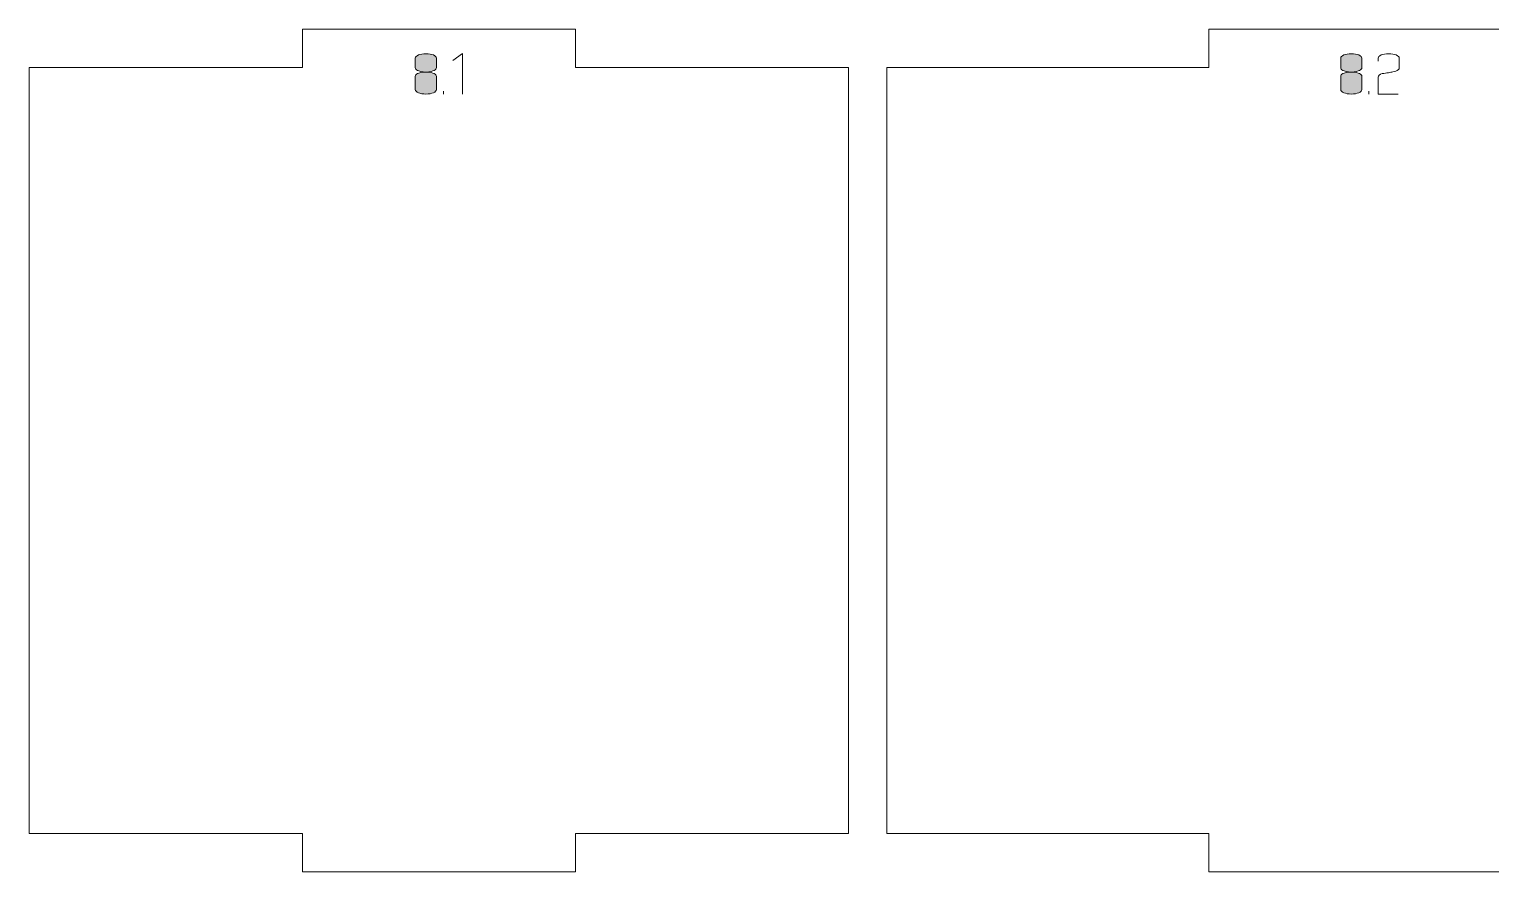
# Model space of a CAD drawing. Header units: centimetres. Extents: x -158 to 228, y -202 to 254.
# Drawn here: x 59.74 to 71.18, y -106.24 to -99.64 of the extents above; entities that cross this region are included whole.
import ezdxf

# ---------------------------------------------------------------- set-up
doc = ezdxf.new("R2010")
doc.units = ezdxf.units.CM
doc.header["$MEASUREMENT"] = 0
doc.layers.add('Capa 1', color=7, linetype='Continuous')

msp = doc.modelspace()

# ---------------------------------------------------------------- hatches: boundary and pattern name
at = {"layer": 'Capa 1', "true_color": 0x3e4095}
h = msp.add_hatch(color=175, dxfattribs=at)
edge = h.paths.add_edge_path()
edge.add_spline(control_points=[(62.7637, -99.94495), (62.7637, -99.9529), (62.76936, -99.96008), (62.78067, -99.9665), (62.79198, -99.97292), (62.81384, -99.9772), (62.84625, -99.97934), (62.87866, -99.9772), (62.90052, -99.97292), (62.91183, -99.9665), (62.92314, -99.96008), (62.9288, -99.9529), (62.9288, -99.94495), (62.9288, -99.94495), (62.9288, -99.87065), (62.9288, -99.87065), (62.9288, -99.86087), (62.92093, -99.85254), (62.90518, -99.84566), (62.88944, -99.83878), (62.86979, -99.83534), (62.84625, -99.83534), (62.82271, -99.83534), (62.80306, -99.83878), (62.78732, -99.84566), (62.77157, -99.85254), (62.7637, -99.86087), (62.7637, -99.87065), (62.7637, -99.87065), (62.7637, -99.94495), (62.7637, -99.94495)], knot_values=[0, 0, 0, 0, 0.1, 0.1, 0.1, 0.2, 0.2, 0.2, 0.3, 0.3, 0.3, 0.4, 0.4, 0.4, 0.5, 0.5, 0.5, 0.6, 0.6, 0.6, 0.7, 0.7, 0.7, 0.8, 0.8, 0.8, 0.9, 0.9, 0.9, 1, 1, 1, 1], degree=3, periodic=1)
h = msp.add_hatch(color=175, dxfattribs=at)
edge = h.paths.add_edge_path()
edge.add_spline(control_points=[(62.84625, -100.15178), (62.82271, -100.15178), (62.80306, -100.14834), (62.78732, -100.14146), (62.77157, -100.13458), (62.7637, -100.12625), (62.7637, -100.11647), (62.7637, -100.11647), (62.7637, -100.01328), (62.7637, -100.01328), (62.7637, -100.00502), (62.76936, -99.99784), (62.78067, -99.99173), (62.79198, -99.98561), (62.81384, -99.98148), (62.84625, -99.97934), (62.81384, -99.9772), (62.79198, -99.97292), (62.78067, -99.9665), (62.76936, -99.96008), (62.7637, -99.9529), (62.7637, -99.94495), (62.7637, -99.94495), (62.7637, -99.87065), (62.7637, -99.87065), (62.7637, -99.86087), (62.77157, -99.85254), (62.78732, -99.84566), (62.80306, -99.83878), (62.82271, -99.83534), (62.84625, -99.83534), (62.86979, -99.83534), (62.88944, -99.83878), (62.90518, -99.84566), (62.92093, -99.85254), (62.9288, -99.86087), (62.9288, -99.87065), (62.9288, -99.87065), (62.9288, -99.94495), (62.9288, -99.94495), (62.9288, -99.9529), (62.92314, -99.96008), (62.91183, -99.9665), (62.90052, -99.97292), (62.87866, -99.9772), (62.84625, -99.97934), (62.87866, -99.98148), (62.90052, -99.98561), (62.91183, -99.99173), (62.92314, -99.99784), (62.9288, -100.00502), (62.9288, -100.01328), (62.9288, -100.01328), (62.9288, -100.11647), (62.9288, -100.11647), (62.9288, -100.12625), (62.92093, -100.13458), (62.90518, -100.14146), (62.88944, -100.14834), (62.86979, -100.15178), (62.84625, -100.15178)], knot_values=[0, 0, 0, 0, 0.05, 0.05, 0.05, 0.1, 0.1, 0.1, 0.15, 0.15, 0.15, 0.2, 0.2, 0.2, 0.25, 0.25, 0.25, 0.3, 0.3, 0.3, 0.35, 0.35, 0.35, 0.4, 0.4, 0.4, 0.45, 0.45, 0.45, 0.5, 0.5, 0.5, 0.55, 0.55, 0.55, 0.6, 0.6, 0.6, 0.65, 0.65, 0.65, 0.7, 0.7, 0.7, 0.75, 0.75, 0.75, 0.8, 0.8, 0.8, 0.85, 0.85, 0.85, 0.9, 0.9, 0.9, 0.95, 0.95, 0.95, 1, 1, 1, 1], degree=3, periodic=1)
h = msp.add_hatch(color=175, dxfattribs=at)
edge = h.paths.add_edge_path()
edge.add_spline(control_points=[(63.13334, -99.83488), (63.13334, -99.83488), (63.05721, -99.88762), (63.05721, -99.88762), (63.05721, -99.88762), (63.13334, -99.83488), (63.13334, -99.83488), (63.13334, -99.83488), (63.13334, -100.15178), (63.13334, -100.15178), (63.13334, -100.15178), (63.13334, -99.83488), (63.13334, -99.83488)], knot_values=[0, 0, 0, 0, 0.25, 0.25, 0.25, 0.5, 0.5, 0.5, 0.75, 0.75, 0.75, 1, 1, 1, 1], degree=3, periodic=1)
h = msp.add_hatch(color=175, dxfattribs=at)
edge = h.paths.add_edge_path()
edge.add_spline(control_points=[(70.00924, -99.94495), (70.00924, -99.9529), (70.0149, -99.96008), (70.02621, -99.9665), (70.03752, -99.97292), (70.05938, -99.9772), (70.09179, -99.97934), (70.1242, -99.9772), (70.14606, -99.97292), (70.15737, -99.9665), (70.16868, -99.96008), (70.17434, -99.9529), (70.17434, -99.94495), (70.17434, -99.94495), (70.17434, -99.87065), (70.17434, -99.87065), (70.17434, -99.86087), (70.16647, -99.85254), (70.15072, -99.84566), (70.13498, -99.83878), (70.11533, -99.83534), (70.09179, -99.83534), (70.06825, -99.83534), (70.0486, -99.83878), (70.03286, -99.84566), (70.01711, -99.85254), (70.00924, -99.86087), (70.00924, -99.87065), (70.00924, -99.87065), (70.00924, -99.94495), (70.00924, -99.94495)], knot_values=[0, 0, 0, 0, 0.1, 0.1, 0.1, 0.2, 0.2, 0.2, 0.3, 0.3, 0.3, 0.4, 0.4, 0.4, 0.5, 0.5, 0.5, 0.6, 0.6, 0.6, 0.7, 0.7, 0.7, 0.8, 0.8, 0.8, 0.9, 0.9, 0.9, 1, 1, 1, 1], degree=3, periodic=1)
h = msp.add_hatch(color=175, dxfattribs=at)
edge = h.paths.add_edge_path()
edge.add_spline(control_points=[(70.09179, -100.15178), (70.06825, -100.15178), (70.0486, -100.14834), (70.03286, -100.14146), (70.01711, -100.13458), (70.00924, -100.12625), (70.00924, -100.11647), (70.00924, -100.11647), (70.00924, -100.01328), (70.00924, -100.01328), (70.00924, -100.00502), (70.0149, -99.99784), (70.02621, -99.99173), (70.03752, -99.98561), (70.05938, -99.98148), (70.09179, -99.97934), (70.05938, -99.9772), (70.03752, -99.97292), (70.02621, -99.9665), (70.0149, -99.96008), (70.00924, -99.9529), (70.00924, -99.94495), (70.00924, -99.94495), (70.00924, -99.87065), (70.00924, -99.87065), (70.00924, -99.86087), (70.01711, -99.85254), (70.03286, -99.84566), (70.0486, -99.83878), (70.06825, -99.83534), (70.09179, -99.83534), (70.11533, -99.83534), (70.13498, -99.83878), (70.15072, -99.84566), (70.16647, -99.85254), (70.17434, -99.86087), (70.17434, -99.87065), (70.17434, -99.87065), (70.17434, -99.94495), (70.17434, -99.94495), (70.17434, -99.9529), (70.16868, -99.96008), (70.15737, -99.9665), (70.14606, -99.97292), (70.1242, -99.9772), (70.09179, -99.97934), (70.1242, -99.98148), (70.14606, -99.98561), (70.15737, -99.99173), (70.16868, -99.99784), (70.17434, -100.00502), (70.17434, -100.01328), (70.17434, -100.01328), (70.17434, -100.11647), (70.17434, -100.11647), (70.17434, -100.12625), (70.16647, -100.13458), (70.15072, -100.14146), (70.13498, -100.14834), (70.11533, -100.15178), (70.09179, -100.15178)], knot_values=[0, 0, 0, 0, 0.05, 0.05, 0.05, 0.1, 0.1, 0.1, 0.15, 0.15, 0.15, 0.2, 0.2, 0.2, 0.25, 0.25, 0.25, 0.3, 0.3, 0.3, 0.35, 0.35, 0.35, 0.4, 0.4, 0.4, 0.45, 0.45, 0.45, 0.5, 0.5, 0.5, 0.55, 0.55, 0.55, 0.6, 0.6, 0.6, 0.65, 0.65, 0.65, 0.7, 0.7, 0.7, 0.75, 0.75, 0.75, 0.8, 0.8, 0.8, 0.85, 0.85, 0.85, 0.9, 0.9, 0.9, 0.95, 0.95, 0.95, 1, 1, 1, 1], degree=3, periodic=1)
h = msp.add_hatch(color=175, dxfattribs=at)
edge = h.paths.add_edge_path()
edge.add_spline(control_points=[(70.30229, -100.15178), (70.30229, -100.15178), (70.30229, -100.01924), (70.30229, -100.01924), (70.30321, -100.00732), (70.31406, -99.99815), (70.33485, -99.99173), (70.34341, -99.99111), (70.35159, -99.99012), (70.35939, -99.98874), (70.36718, -99.98737), (70.37506, -99.98592), (70.38301, -99.98439), (70.39768, -99.98194), (70.40892, -99.97995), (70.41671, -99.97843), (70.42451, -99.9769), (70.43208, -99.97491), (70.43942, -99.97246), (70.45837, -99.96543), (70.46785, -99.95641), (70.46785, -99.94541), (70.46785, -99.94541), (70.46785, -99.87065), (70.46785, -99.87065), (70.46785, -99.86087), (70.45998, -99.85254), (70.44423, -99.84566), (70.42849, -99.83878), (70.40884, -99.83534), (70.3853, -99.83534), (70.36176, -99.83534), (70.34211, -99.83878), (70.32637, -99.84566), (70.31062, -99.85254), (70.30275, -99.86087), (70.30275, -99.87065), (70.30275, -99.87065), (70.30275, -99.89312), (70.30275, -99.89312), (70.30275, -99.89312), (70.30275, -99.87065), (70.30275, -99.87065), (70.30275, -99.86087), (70.31062, -99.85254), (70.32637, -99.84566), (70.34211, -99.83878), (70.36176, -99.83534), (70.3853, -99.83534), (70.40884, -99.83534), (70.42849, -99.83878), (70.44423, -99.84566), (70.45998, -99.85254), (70.46785, -99.86087), (70.46785, -99.87065), (70.46785, -99.87065), (70.46785, -99.94541), (70.46785, -99.94541), (70.46785, -99.95641), (70.45837, -99.96543), (70.43942, -99.97246), (70.43208, -99.97491), (70.42451, -99.9769), (70.41671, -99.97843), (70.40892, -99.97995), (70.39768, -99.98194), (70.38301, -99.98439), (70.37506, -99.98592), (70.36718, -99.98737), (70.35939, -99.98874), (70.35159, -99.99012), (70.34341, -99.99111), (70.33485, -99.99173), (70.31406, -99.99815), (70.30321, -100.00732), (70.30229, -100.01924), (70.30229, -100.01924), (70.30229, -100.15178), (70.30229, -100.15178), (70.30229, -100.15178), (70.45914, -100.15178), (70.45914, -100.15178), (70.45914, -100.15178), (70.30229, -100.15178), (70.30229, -100.15178)], knot_values=[0, 0, 0, 0, 0.03571429, 0.03571429, 0.03571429, 0.07142857, 0.07142857, 0.07142857, 0.10714286, 0.10714286, 0.10714286, 0.14285714, 0.14285714, 0.14285714, 0.17857143, 0.17857143, 0.17857143, 0.21428571, 0.21428571, 0.21428571, 0.25, 0.25, 0.25, 0.28571429, 0.28571429, 0.28571429, 0.32142857, 0.32142857, 0.32142857, 0.35714286, 0.35714286, 0.35714286, 0.39285714, 0.39285714, 0.39285714, 0.42857143, 0.42857143, 0.42857143, 0.46428571, 0.46428571, 0.46428571, 0.5, 0.5, 0.5, 0.53571429, 0.53571429, 0.53571429, 0.57142857, 0.57142857, 0.57142857, 0.60714286, 0.60714286, 0.60714286, 0.64285714, 0.64285714, 0.64285714, 0.67857143, 0.67857143, 0.67857143, 0.71428571, 0.71428571, 0.71428571, 0.75, 0.75, 0.75, 0.78571429, 0.78571429, 0.78571429, 0.82142857, 0.82142857, 0.82142857, 0.85714286, 0.85714286, 0.85714286, 0.89285714, 0.89285714, 0.89285714, 0.92857143, 0.92857143, 0.92857143, 0.96428571, 0.96428571, 0.96428571, 1, 1, 1, 1], degree=3, periodic=1)
h = msp.add_hatch(color=175, dxfattribs=at)
edge = h.paths.add_edge_path()
edge.add_spline(control_points=[(62.7637, -100.11647), (62.7637, -100.12625), (62.77157, -100.13458), (62.78732, -100.14146), (62.80306, -100.14834), (62.82271, -100.15178), (62.84625, -100.15178), (62.86979, -100.15178), (62.88944, -100.14834), (62.90518, -100.14146), (62.92093, -100.13458), (62.9288, -100.12625), (62.9288, -100.11647), (62.9288, -100.11647), (62.9288, -100.01328), (62.9288, -100.01328), (62.9288, -100.00502), (62.92314, -99.99784), (62.91183, -99.99173), (62.90052, -99.98561), (62.87866, -99.98148), (62.84625, -99.97934), (62.81384, -99.98148), (62.79198, -99.98561), (62.78067, -99.99173), (62.76936, -99.99784), (62.7637, -100.00502), (62.7637, -100.01328), (62.7637, -100.01328), (62.7637, -100.11647), (62.7637, -100.11647)], knot_values=[0, 0, 0, 0, 0.1, 0.1, 0.1, 0.2, 0.2, 0.2, 0.3, 0.3, 0.3, 0.4, 0.4, 0.4, 0.5, 0.5, 0.5, 0.6, 0.6, 0.6, 0.7, 0.7, 0.7, 0.8, 0.8, 0.8, 0.9, 0.9, 0.9, 1, 1, 1, 1], degree=3, periodic=1)
h = msp.add_hatch(color=175, dxfattribs=at)
edge = h.paths.add_edge_path()
edge.add_spline(control_points=[(70.00924, -100.11647), (70.00924, -100.12625), (70.01711, -100.13458), (70.03286, -100.14146), (70.0486, -100.14834), (70.06825, -100.15178), (70.09179, -100.15178), (70.11533, -100.15178), (70.13498, -100.14834), (70.15072, -100.14146), (70.16647, -100.13458), (70.17434, -100.12625), (70.17434, -100.11647), (70.17434, -100.11647), (70.17434, -100.01328), (70.17434, -100.01328), (70.17434, -100.00502), (70.16868, -99.99784), (70.15737, -99.99173), (70.14606, -99.98561), (70.1242, -99.98148), (70.09179, -99.97934), (70.05938, -99.98148), (70.03752, -99.98561), (70.02621, -99.99173), (70.0149, -99.99784), (70.00924, -100.00502), (70.00924, -100.01328), (70.00924, -100.01328), (70.00924, -100.11647), (70.00924, -100.11647)], knot_values=[0, 0, 0, 0, 0.1, 0.1, 0.1, 0.2, 0.2, 0.2, 0.3, 0.3, 0.3, 0.4, 0.4, 0.4, 0.5, 0.5, 0.5, 0.6, 0.6, 0.6, 0.7, 0.7, 0.7, 0.8, 0.8, 0.8, 0.9, 0.9, 0.9, 1, 1, 1, 1], degree=3, periodic=1)
h = msp.add_hatch(color=175, dxfattribs=at)
edge = h.paths.add_edge_path()
edge.add_spline(control_points=[(62.98383, -100.15178), (62.98383, -100.15178), (62.98383, -100.12931), (62.98383, -100.12931), (62.98383, -100.12931), (62.98383, -100.15178), (62.98383, -100.15178)], knot_values=[0, 0, 0, 0, 0.5, 0.5, 0.5, 1, 1, 1, 1], degree=3, periodic=1)
h = msp.add_hatch(color=175, dxfattribs=at)
edge = h.paths.add_edge_path()
edge.add_spline(control_points=[(70.22937, -100.15178), (70.22937, -100.15178), (70.22937, -100.12931), (70.22937, -100.12931), (70.22937, -100.12931), (70.22937, -100.15178), (70.22937, -100.15178)], knot_values=[0, 0, 0, 0, 0.5, 0.5, 0.5, 1, 1, 1, 1], degree=3, periodic=1)

# ---------------------------------------------------------------- linework, layer by layer
at = {"layer": 'Capa 1', "color": 240, "lineweight": 9}
for points in [[(59.74068, -99.94378), (59.74068, -99.94378), (59.74068, -105.94378), (59.74068, -105.94378), (59.74068, -105.94378), (61.87924, -105.94378), (61.87924, -105.94378), (61.87924, -105.94378), (61.87924, -106.24378), (61.87924, -106.24378), (61.87924, -106.24378), (64.01781, -106.24378), (64.01781, -106.24378), (64.01781, -106.24378), (64.01781, -105.94378), (64.01781, -105.94378), (64.01781, -105.94378), (66.15637, -105.94378), (66.15637, -105.94378), (66.15637, -105.94378), (66.15637, -99.94378), (66.15637, -99.94378), (66.15637, -99.94378), (64.01781, -99.94378), (64.01781, -99.94378), (64.01781, -99.94378), (64.01781, -99.64378), (64.01781, -99.64378), (64.01781, -99.64378), (61.87924, -99.64378), (61.87924, -99.64378), (61.87924, -99.64378), (61.87924, -99.94378), (61.87924, -99.94378), (61.87924, -99.94378), (59.74068, -99.94378), (59.74068, -99.94378)], [(66.45637, -99.94378), (66.45637, -99.94378), (66.45637, -105.94378), (66.45637, -105.94378), (66.45637, -105.94378), (68.97782, -105.94378), (68.97782, -105.94378), (68.97782, -105.94378), (68.97782, -106.24378), (68.97782, -106.24378), (68.97782, -106.24378), (71.49927, -106.24378), (71.49927, -106.24378), (71.49927, -106.24378), (71.49927, -105.94378), (71.49927, -105.94378), (71.49927, -105.94378), (74.02072, -105.94378), (74.02072, -105.94378), (74.02072, -105.94378), (74.02072, -99.94378), (74.02072, -99.94378), (74.02072, -99.94378), (71.49927, -99.94378), (71.49927, -99.94378), (71.49927, -99.94378), (71.49927, -99.64378), (71.49927, -99.64378), (71.49927, -99.64378), (68.97782, -99.64378), (68.97782, -99.64378), (68.97782, -99.64378), (68.97782, -99.94378), (68.97782, -99.94378), (68.97782, -99.94378), (66.45637, -99.94378), (66.45637, -99.94378)]]:
    msp.add_open_spline(points, degree=3, knots=[0, 0, 0, 0, 0.08333333, 0.08333333, 0.08333333, 0.16666667, 0.16666667, 0.16666667, 0.25, 0.25, 0.25, 0.33333333, 0.33333333, 0.33333333, 0.41666667, 0.41666667, 0.41666667, 0.5, 0.5, 0.5, 0.58333333, 0.58333333, 0.58333333, 0.66666667, 0.66666667, 0.66666667, 0.75, 0.75, 0.75, 0.83333333, 0.83333333, 0.83333333, 0.91666667, 0.91666667, 0.91666667, 1, 1, 1, 1], dxfattribs=at)
at = {"layer": 'Capa 1', "color": 114, "lineweight": 9}
for points, knots in [([(62.7637, -99.94495), (62.7637, -99.9529), (62.76936, -99.96008), (62.78067, -99.9665), (62.79198, -99.97292), (62.81384, -99.9772), (62.84625, -99.97934), (62.87866, -99.9772), (62.90052, -99.97292), (62.91183, -99.9665), (62.92314, -99.96008), (62.9288, -99.9529), (62.9288, -99.94495), (62.9288, -99.94495), (62.9288, -99.87065), (62.9288, -99.87065), (62.9288, -99.86087), (62.92093, -99.85254), (62.90518, -99.84566), (62.88944, -99.83878), (62.86979, -99.83534), (62.84625, -99.83534), (62.82271, -99.83534), (62.80306, -99.83878), (62.78732, -99.84566), (62.77157, -99.85254), (62.7637, -99.86087), (62.7637, -99.87065), (62.7637, -99.87065), (62.7637, -99.94495), (62.7637, -99.94495)], [0, 0, 0, 0, 0.1, 0.1, 0.1, 0.2, 0.2, 0.2, 0.3, 0.3, 0.3, 0.4, 0.4, 0.4, 0.5, 0.5, 0.5, 0.6, 0.6, 0.6, 0.7, 0.7, 0.7, 0.8, 0.8, 0.8, 0.9, 0.9, 0.9, 1, 1, 1, 1]), ([(62.84625, -100.15178), (62.82271, -100.15178), (62.80306, -100.14834), (62.78732, -100.14146), (62.77157, -100.13458), (62.7637, -100.12625), (62.7637, -100.11647), (62.7637, -100.11647), (62.7637, -100.01328), (62.7637, -100.01328), (62.7637, -100.00502), (62.76936, -99.99784), (62.78067, -99.99173), (62.79198, -99.98561), (62.81384, -99.98148), (62.84625, -99.97934), (62.81384, -99.9772), (62.79198, -99.97292), (62.78067, -99.9665), (62.76936, -99.96008), (62.7637, -99.9529), (62.7637, -99.94495), (62.7637, -99.94495), (62.7637, -99.87065), (62.7637, -99.87065), (62.7637, -99.86087), (62.77157, -99.85254), (62.78732, -99.84566), (62.80306, -99.83878), (62.82271, -99.83534), (62.84625, -99.83534), (62.86979, -99.83534), (62.88944, -99.83878), (62.90518, -99.84566), (62.92093, -99.85254), (62.9288, -99.86087), (62.9288, -99.87065), (62.9288, -99.87065), (62.9288, -99.94495), (62.9288, -99.94495), (62.9288, -99.9529), (62.92314, -99.96008), (62.91183, -99.9665), (62.90052, -99.97292), (62.87866, -99.9772), (62.84625, -99.97934), (62.87866, -99.98148), (62.90052, -99.98561), (62.91183, -99.99173), (62.92314, -99.99784), (62.9288, -100.00502), (62.9288, -100.01328), (62.9288, -100.01328), (62.9288, -100.11647), (62.9288, -100.11647), (62.9288, -100.12625), (62.92093, -100.13458), (62.90518, -100.14146), (62.88944, -100.14834), (62.86979, -100.15178), (62.84625, -100.15178)], [0, 0, 0, 0, 0.05, 0.05, 0.05, 0.1, 0.1, 0.1, 0.15, 0.15, 0.15, 0.2, 0.2, 0.2, 0.25, 0.25, 0.25, 0.3, 0.3, 0.3, 0.35, 0.35, 0.35, 0.4, 0.4, 0.4, 0.45, 0.45, 0.45, 0.5, 0.5, 0.5, 0.55, 0.55, 0.55, 0.6, 0.6, 0.6, 0.65, 0.65, 0.65, 0.7, 0.7, 0.7, 0.75, 0.75, 0.75, 0.8, 0.8, 0.8, 0.85, 0.85, 0.85, 0.9, 0.9, 0.9, 0.95, 0.95, 0.95, 1, 1, 1, 1]), ([(63.13334, -99.83488), (63.13334, -99.83488), (63.05721, -99.88762), (63.05721, -99.88762), (63.05721, -99.88762), (63.13334, -99.83488), (63.13334, -99.83488), (63.13334, -99.83488), (63.13334, -100.15178), (63.13334, -100.15178), (63.13334, -100.15178), (63.13334, -99.83488), (63.13334, -99.83488)], [0, 0, 0, 0, 0.25, 0.25, 0.25, 0.5, 0.5, 0.5, 0.75, 0.75, 0.75, 1, 1, 1, 1]), ([(70.00924, -99.94495), (70.00924, -99.9529), (70.0149, -99.96008), (70.02621, -99.9665), (70.03752, -99.97292), (70.05938, -99.9772), (70.09179, -99.97934), (70.1242, -99.9772), (70.14606, -99.97292), (70.15737, -99.9665), (70.16868, -99.96008), (70.17434, -99.9529), (70.17434, -99.94495), (70.17434, -99.94495), (70.17434, -99.87065), (70.17434, -99.87065), (70.17434, -99.86087), (70.16647, -99.85254), (70.15072, -99.84566), (70.13498, -99.83878), (70.11533, -99.83534), (70.09179, -99.83534), (70.06825, -99.83534), (70.0486, -99.83878), (70.03286, -99.84566), (70.01711, -99.85254), (70.00924, -99.86087), (70.00924, -99.87065), (70.00924, -99.87065), (70.00924, -99.94495), (70.00924, -99.94495)], [0, 0, 0, 0, 0.1, 0.1, 0.1, 0.2, 0.2, 0.2, 0.3, 0.3, 0.3, 0.4, 0.4, 0.4, 0.5, 0.5, 0.5, 0.6, 0.6, 0.6, 0.7, 0.7, 0.7, 0.8, 0.8, 0.8, 0.9, 0.9, 0.9, 1, 1, 1, 1]), ([(70.09179, -100.15178), (70.06825, -100.15178), (70.0486, -100.14834), (70.03286, -100.14146), (70.01711, -100.13458), (70.00924, -100.12625), (70.00924, -100.11647), (70.00924, -100.11647), (70.00924, -100.01328), (70.00924, -100.01328), (70.00924, -100.00502), (70.0149, -99.99784), (70.02621, -99.99173), (70.03752, -99.98561), (70.05938, -99.98148), (70.09179, -99.97934), (70.05938, -99.9772), (70.03752, -99.97292), (70.02621, -99.9665), (70.0149, -99.96008), (70.00924, -99.9529), (70.00924, -99.94495), (70.00924, -99.94495), (70.00924, -99.87065), (70.00924, -99.87065), (70.00924, -99.86087), (70.01711, -99.85254), (70.03286, -99.84566), (70.0486, -99.83878), (70.06825, -99.83534), (70.09179, -99.83534), (70.11533, -99.83534), (70.13498, -99.83878), (70.15072, -99.84566), (70.16647, -99.85254), (70.17434, -99.86087), (70.17434, -99.87065), (70.17434, -99.87065), (70.17434, -99.94495), (70.17434, -99.94495), (70.17434, -99.9529), (70.16868, -99.96008), (70.15737, -99.9665), (70.14606, -99.97292), (70.1242, -99.9772), (70.09179, -99.97934), (70.1242, -99.98148), (70.14606, -99.98561), (70.15737, -99.99173), (70.16868, -99.99784), (70.17434, -100.00502), (70.17434, -100.01328), (70.17434, -100.01328), (70.17434, -100.11647), (70.17434, -100.11647), (70.17434, -100.12625), (70.16647, -100.13458), (70.15072, -100.14146), (70.13498, -100.14834), (70.11533, -100.15178), (70.09179, -100.15178)], [0, 0, 0, 0, 0.05, 0.05, 0.05, 0.1, 0.1, 0.1, 0.15, 0.15, 0.15, 0.2, 0.2, 0.2, 0.25, 0.25, 0.25, 0.3, 0.3, 0.3, 0.35, 0.35, 0.35, 0.4, 0.4, 0.4, 0.45, 0.45, 0.45, 0.5, 0.5, 0.5, 0.55, 0.55, 0.55, 0.6, 0.6, 0.6, 0.65, 0.65, 0.65, 0.7, 0.7, 0.7, 0.75, 0.75, 0.75, 0.8, 0.8, 0.8, 0.85, 0.85, 0.85, 0.9, 0.9, 0.9, 0.95, 0.95, 0.95, 1, 1, 1, 1]), ([(70.30229, -100.15178), (70.30229, -100.15178), (70.30229, -100.01924), (70.30229, -100.01924), (70.30321, -100.00732), (70.31406, -99.99815), (70.33485, -99.99173), (70.34341, -99.99111), (70.35159, -99.99012), (70.35939, -99.98874), (70.36718, -99.98737), (70.37506, -99.98592), (70.38301, -99.98439), (70.39768, -99.98194), (70.40892, -99.97995), (70.41671, -99.97843), (70.42451, -99.9769), (70.43208, -99.97491), (70.43942, -99.97246), (70.45837, -99.96543), (70.46785, -99.95641), (70.46785, -99.94541), (70.46785, -99.94541), (70.46785, -99.87065), (70.46785, -99.87065), (70.46785, -99.86087), (70.45998, -99.85254), (70.44423, -99.84566), (70.42849, -99.83878), (70.40884, -99.83534), (70.3853, -99.83534), (70.36176, -99.83534), (70.34211, -99.83878), (70.32637, -99.84566), (70.31062, -99.85254), (70.30275, -99.86087), (70.30275, -99.87065), (70.30275, -99.87065), (70.30275, -99.89312), (70.30275, -99.89312), (70.30275, -99.89312), (70.30275, -99.87065), (70.30275, -99.87065), (70.30275, -99.86087), (70.31062, -99.85254), (70.32637, -99.84566), (70.34211, -99.83878), (70.36176, -99.83534), (70.3853, -99.83534), (70.40884, -99.83534), (70.42849, -99.83878), (70.44423, -99.84566), (70.45998, -99.85254), (70.46785, -99.86087), (70.46785, -99.87065), (70.46785, -99.87065), (70.46785, -99.94541), (70.46785, -99.94541), (70.46785, -99.95641), (70.45837, -99.96543), (70.43942, -99.97246), (70.43208, -99.97491), (70.42451, -99.9769), (70.41671, -99.97843), (70.40892, -99.97995), (70.39768, -99.98194), (70.38301, -99.98439), (70.37506, -99.98592), (70.36718, -99.98737), (70.35939, -99.98874), (70.35159, -99.99012), (70.34341, -99.99111), (70.33485, -99.99173), (70.31406, -99.99815), (70.30321, -100.00732), (70.30229, -100.01924), (70.30229, -100.01924), (70.30229, -100.15178), (70.30229, -100.15178), (70.30229, -100.15178), (70.45914, -100.15178), (70.45914, -100.15178), (70.45914, -100.15178), (70.30229, -100.15178), (70.30229, -100.15178)], [0, 0, 0, 0, 0.03571429, 0.03571429, 0.03571429, 0.07142857, 0.07142857, 0.07142857, 0.10714286, 0.10714286, 0.10714286, 0.14285714, 0.14285714, 0.14285714, 0.17857143, 0.17857143, 0.17857143, 0.21428571, 0.21428571, 0.21428571, 0.25, 0.25, 0.25, 0.28571429, 0.28571429, 0.28571429, 0.32142857, 0.32142857, 0.32142857, 0.35714286, 0.35714286, 0.35714286, 0.39285714, 0.39285714, 0.39285714, 0.42857143, 0.42857143, 0.42857143, 0.46428571, 0.46428571, 0.46428571, 0.5, 0.5, 0.5, 0.53571429, 0.53571429, 0.53571429, 0.57142857, 0.57142857, 0.57142857, 0.60714286, 0.60714286, 0.60714286, 0.64285714, 0.64285714, 0.64285714, 0.67857143, 0.67857143, 0.67857143, 0.71428571, 0.71428571, 0.71428571, 0.75, 0.75, 0.75, 0.78571429, 0.78571429, 0.78571429, 0.82142857, 0.82142857, 0.82142857, 0.85714286, 0.85714286, 0.85714286, 0.89285714, 0.89285714, 0.89285714, 0.92857143, 0.92857143, 0.92857143, 0.96428571, 0.96428571, 0.96428571, 1, 1, 1, 1]), ([(62.7637, -100.11647), (62.7637, -100.12625), (62.77157, -100.13458), (62.78732, -100.14146), (62.80306, -100.14834), (62.82271, -100.15178), (62.84625, -100.15178), (62.86979, -100.15178), (62.88944, -100.14834), (62.90518, -100.14146), (62.92093, -100.13458), (62.9288, -100.12625), (62.9288, -100.11647), (62.9288, -100.11647), (62.9288, -100.01328), (62.9288, -100.01328), (62.9288, -100.00502), (62.92314, -99.99784), (62.91183, -99.99173), (62.90052, -99.98561), (62.87866, -99.98148), (62.84625, -99.97934), (62.81384, -99.98148), (62.79198, -99.98561), (62.78067, -99.99173), (62.76936, -99.99784), (62.7637, -100.00502), (62.7637, -100.01328), (62.7637, -100.01328), (62.7637, -100.11647), (62.7637, -100.11647)], [0, 0, 0, 0, 0.1, 0.1, 0.1, 0.2, 0.2, 0.2, 0.3, 0.3, 0.3, 0.4, 0.4, 0.4, 0.5, 0.5, 0.5, 0.6, 0.6, 0.6, 0.7, 0.7, 0.7, 0.8, 0.8, 0.8, 0.9, 0.9, 0.9, 1, 1, 1, 1]), ([(70.00924, -100.11647), (70.00924, -100.12625), (70.01711, -100.13458), (70.03286, -100.14146), (70.0486, -100.14834), (70.06825, -100.15178), (70.09179, -100.15178), (70.11533, -100.15178), (70.13498, -100.14834), (70.15072, -100.14146), (70.16647, -100.13458), (70.17434, -100.12625), (70.17434, -100.11647), (70.17434, -100.11647), (70.17434, -100.01328), (70.17434, -100.01328), (70.17434, -100.00502), (70.16868, -99.99784), (70.15737, -99.99173), (70.14606, -99.98561), (70.1242, -99.98148), (70.09179, -99.97934), (70.05938, -99.98148), (70.03752, -99.98561), (70.02621, -99.99173), (70.0149, -99.99784), (70.00924, -100.00502), (70.00924, -100.01328), (70.00924, -100.01328), (70.00924, -100.11647), (70.00924, -100.11647)], [0, 0, 0, 0, 0.1, 0.1, 0.1, 0.2, 0.2, 0.2, 0.3, 0.3, 0.3, 0.4, 0.4, 0.4, 0.5, 0.5, 0.5, 0.6, 0.6, 0.6, 0.7, 0.7, 0.7, 0.8, 0.8, 0.8, 0.9, 0.9, 0.9, 1, 1, 1, 1]), ([(62.98383, -100.15178), (62.98383, -100.15178), (62.98383, -100.12931), (62.98383, -100.12931), (62.98383, -100.12931), (62.98383, -100.15178), (62.98383, -100.15178)], [0, 0, 0, 0, 0.5, 0.5, 0.5, 1, 1, 1, 1]), ([(70.22937, -100.15178), (70.22937, -100.15178), (70.22937, -100.12931), (70.22937, -100.12931), (70.22937, -100.12931), (70.22937, -100.15178), (70.22937, -100.15178)], [0, 0, 0, 0, 0.5, 0.5, 0.5, 1, 1, 1, 1])]:
    msp.add_open_spline(points, degree=3, knots=knots, dxfattribs=at)

doc.saveas('drawing.dxf')
